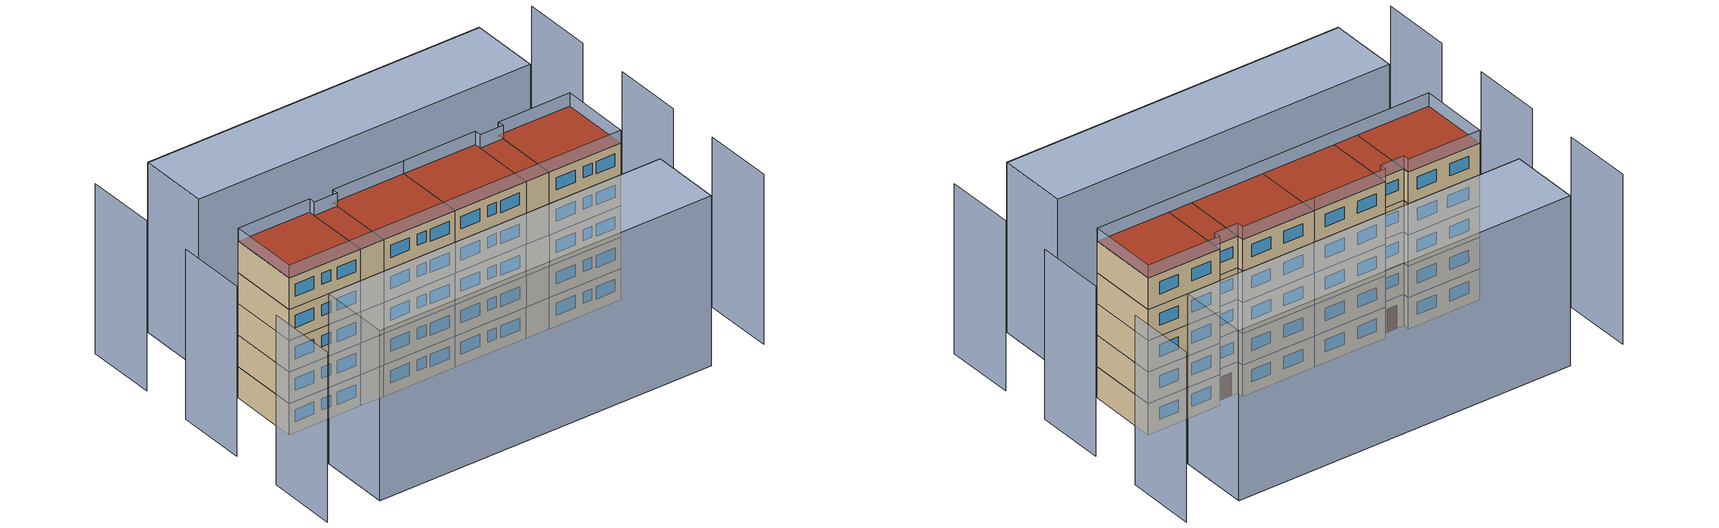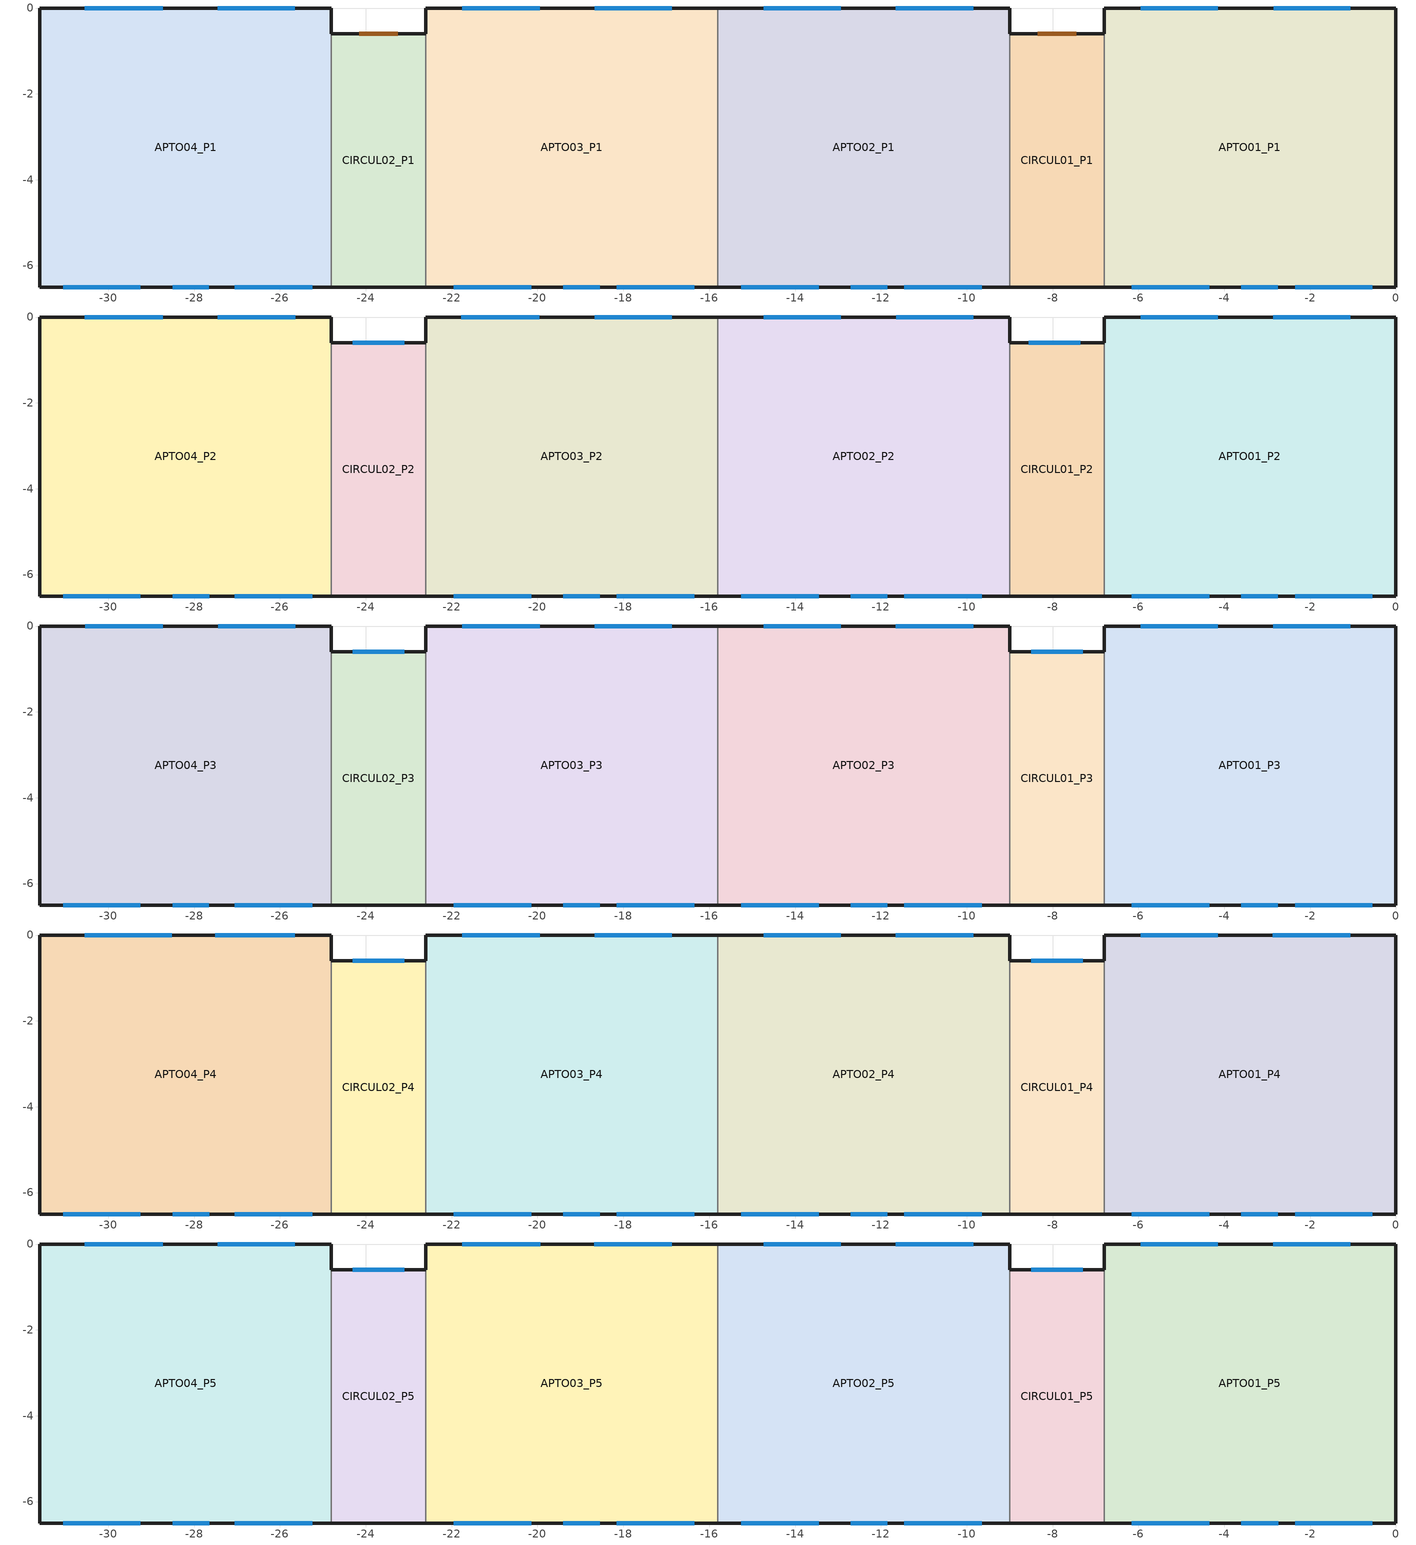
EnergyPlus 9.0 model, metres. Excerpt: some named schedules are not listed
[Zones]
APTO01_P1
 floor ground (Exterior Floor): -6.8,-6.5 -6.8,0 0,0 0,-6.5 z0
 wall outside (Exterior Wall South): 0,0 -6.8,0 z0:2.85
 wall outside (Exterior Wall West): 0,-6.5 0,0 / -6.8,0 -6.8,-0.6 z0:2.85
 wall outside (Exterior Wall North): -6.8,-6.5 0,-6.5 z0:2.85
 wall to CIRCUL01_P1 (Interior Wall): -6.8,-0.6 -6.8,-6.5 z0:2.85
 window (Exterior Window): -1.07,0 -2.85,0 / -6.15,-6.5 -4.35,-6.5 z1:2.1; -2.35,-6.5 -0.55,-6.5 z1:2.11; -3.6,-6.5 -2.75,-6.5 z1.1:2.1; -4.15,0,2.1 -4.15,0,1 -5.95,0,1.01 -5.95,0,2.1
CIRCUL01_P1
 floor ground (Exterior Floor): -9,-6.5 -9,-0.6 -6.8,-0.6 -6.8,-6.5 z0
 wall outside (Exterior Wall South): -6.8,-0.6 -9,-0.6 z0:2.85
 wall outside (Exterior Wall North): -9,-6.5 -6.8,-6.5 z0:2.85
 wall to APTO02_P1 (Interior Wall): -9,-0.6 -9,-6.5 z0:2.85
 door (Exterior Door): -7.45,-0.6 -8.35,-0.6 z0:2.1
APTO02_P1
 floor ground (Exterior Floor): -15.8,-6.5 -15.8,0 -9,0 -9,-6.5 z0
 wall outside (Exterior Wall South): -9,0 -15.8,0 z0:2.85
 wall outside (Exterior Wall North): -15.8,-6.5 -9,-6.5 z0:2.85
 wall outside (Exterior Wall West): -9,-0.6 -9,0 z0:2.85
 wall to APTO03_P1 (Interior Wall): -15.8,0 -15.8,-6.5 z0:2.85
 window (Exterior Window): -15.25,-6.5 -13.45,-6.5 / -11.45,-6.5 -9.65,-6.5 z1:2.1; -12.7,-6.5 -11.85,-6.5 z1.1:2.1; -9.85,0,2.1 -9.85,0,1.01 -11.65,0,1 -11.65,0,2.09; -12.93,0,2.09 -12.93,0,1 -14.73,0,0.99 -14.73,0,2.08
APTO03_P1
 floor ground (Exterior Floor): -22.6,-6.5 -22.6,0 -15.8,0 -15.8,-6.5 z0
 wall outside (Exterior Wall South): -15.8,0 -22.6,0 z0:2.85
 wall outside (Exterior Wall North): -22.6,-6.5 -15.8,-6.5 z0:2.85
 wall outside (Exterior Wall East): -22.6,0 -22.6,-0.6 z0:2.85
 wall to CIRCUL02_P1 (Interior Wall): -22.6,-0.6 -22.6,-6.5 z0:2.85
 window (Exterior Window): -16.87,0 -18.67,0 / -19.95,0 -21.75,0 / -18.15,-6.5 -16.35,-6.5 z1:2.1; -21.95,-6.5,2.1 -21.95,-6.5,0.99 -20.15,-6.5,1 -20.15,-6.5,2.1; -19.4,-6.5,2.1 -19.4,-6.5,1.1 -18.55,-6.5,1.09 -18.55,-6.5,2.09
CIRCUL02_P1
 floor ground (Exterior Floor): -24.8,-6.5 -24.8,-0.6 -22.6,-0.6 -22.6,-6.5 z0
 wall outside (Exterior Wall North): -24.8,-6.5 -22.6,-6.5 z0:2.85
 wall outside (Exterior Wall South): -22.6,-0.6 -24.8,-0.6 z0:2.85
 wall to APTO04_P1 (Interior Wall): -24.8,-0.6 -24.8,-6.5 z0:2.85
 door (Exterior Door): -23.25,-0.6 -24.15,-0.6 z0:2.1
APTO04_P1
 floor ground (Exterior Floor): -31.6,-6.5 -31.6,0 -24.8,0 -24.8,-6.5 z0
 wall outside (Exterior Wall North): -31.6,-6.5 -24.8,-6.5 z0:2.85
 wall outside (Exterior Wall South): -24.8,0 -31.6,0 z0:2.85
 wall outside (Exterior Wall East): -31.6,0 -31.6,-6.5 z0:2.85
 wall outside (Exterior Wall West): -24.8,-0.6 -24.8,0 z0:2.85
 window (Exterior Window): -25.65,0,2.1 -25.65,0,1 -27.45,0,1 -27.44,0,2.1; -28.73,0,2.1 -28.75,0,1 -30.55,0,1 -30.53,0,2.1; -31.05,-6.5,2.1 -31.05,-6.5,0.98 -29.25,-6.5,1 -29.25,-6.5,2.12; -28.5,-6.5,2.1 -28.5,-6.5,1.1 -27.65,-6.5,1.09 -27.65,-6.5,2.09; -27.05,-6.5,2.11 -27.05,-6.5,1 -25.25,-6.5,1 -25.25,-6.5,2.1
CIRCUL02_P2
 floor to CIRCUL02_P1 (Interior Floor): -24.8,-6.5 -24.8,-0.6 -22.6,-0.6 -22.6,-6.5 z2.85
 wall outside (Exterior Wall North): -24.8,-6.5 -22.6,-6.5 z2.85:5.7
 wall outside (Exterior Wall South): -22.6,-0.6 -24.8,-0.6 z2.85:5.7
 wall to APTO04_P2 (Interior Wall): -24.8,-0.6 -24.8,-6.5 z2.85:5.7
 wall to APTO03_P2 (Interior Wall): -22.6,-6.5 -22.6,-0.6 z2.85:5.7
 window (Exterior Window): -23.1,-0.6 -24.3,-0.6 z3.95:4.95
APTO02_P2
 floor to APTO02_P1 (Interior Floor): -15.8,-6.5 -15.8,0 -9,0 -9,-6.5 z2.85
 wall outside (Exterior Wall North): -15.8,-6.5 -9,-6.5 z2.85:5.7
 wall outside (Exterior Wall South): -9,0 -15.8,0 z2.85:5.7
 wall outside (Exterior Wall West): -9,-0.6 -9,0 z2.85:5.7
 wall to CIRCUL01_P2 (Interior Wall): -9,-6.5 -9,-0.6 z2.85:5.7
 wall to APTO03_P2 (Interior Wall): -15.8,0 -15.8,-6.5 z2.85:5.7
 window (Exterior Window): -9.85,0 -11.65,0 z3.85:4.92; -12.93,0 -14.73,0 z3.85:4.95; -12.7,-6.5 -11.85,-6.5 z3.95:4.95; -15.25,-6.5,4.94 -15.25,-6.5,3.85 -13.45,-6.5,3.86 -13.45,-6.5,4.95; -11.45,-6.5,4.95 -11.45,-6.5,3.86 -9.65,-6.5,3.85 -9.65,-6.5,4.94
APTO04_P2
 floor to APTO04_P1 (Interior Floor): -31.6,-6.5 -31.6,0 -24.8,0 -24.8,-6.5 z2.85
 wall outside (Exterior Wall North): -31.6,-6.5 -24.8,-6.5 z2.85:5.7
 wall outside (Exterior Wall South): -24.8,0 -31.6,0 z2.85:5.7
 wall outside (Exterior Wall East): -31.6,0 -31.6,-6.5 z2.85:5.7
 wall outside (Exterior Wall West): -24.8,-0.6 -24.8,0 z2.85:5.7
 window (Exterior Window): -31.05,-6.5 -29.25,-6.5 z3.85:4.95; -27.05,-6.5 -25.25,-6.5 z3.85:4.96; -25.65,0,4.95 -25.64,0,3.85 -27.44,0,3.86 -27.45,0,4.95; -28.73,0,4.95 -28.75,0,3.85 -30.55,0,3.85 -30.52,0,4.95; -28.5,-6.5,4.95 -28.5,-6.5,3.95 -27.65,-6.5,3.94 -27.65,-6.5,4.94
APTO01_P2
 floor to APTO01_P1 (Interior Floor): -6.8,-6.5 -6.8,0 0,0 0,-6.5 z2.85
 wall outside (Exterior Wall South): 0,0 -6.8,0 z2.85:5.7
 wall outside (Exterior Wall West): 0,-6.5 0,0 z2.85:5.7
 wall outside (Exterior Wall North): -6.8,-6.5 0,-6.5 z2.85:5.7
 wall outside (Exterior Wall East): -6.8,0 -6.8,-0.6 z2.85:5.7
 wall to CIRCUL01_P2 (Interior Wall): -6.8,-0.6 -6.8,-6.5 z2.85:5.7
 window (Exterior Window): -4.15,0 -5.95,0 z3.85:4.93; -6.15,-6.5 -4.35,-6.5 z3.85:4.92; -3.6,-6.5 -2.75,-6.5 z3.95:4.95; -1.07,0,4.95 -1.07,0,3.86 -2.85,0,3.85 -2.85,0,4.95; -2.35,-6.5,4.96 -2.35,-6.5,3.85 -0.55,-6.5,3.85 -0.55,-6.5,4.95
APTO03_P2
 floor to APTO03_P1 (Interior Floor): -22.6,-6.5 -22.6,0 -15.8,0 -15.8,-6.5 z2.85
 wall outside (Exterior Wall South): -15.8,0 -22.6,0 z2.85:5.7
 wall outside (Exterior Wall North): -22.6,-6.5 -15.8,-6.5 z2.85:5.7
 wall outside (Exterior Wall East): -22.6,0 -22.6,-0.6 z2.85:5.7
 window (Exterior Window): -18.15,-6.5 -16.35,-6.5 z3.85:4.94; -21.95,-6.5 -20.15,-6.5 z3.85:4.95; -16.87,0,4.96 -16.87,0,3.86 -18.67,0,3.85 -18.67,0,4.95; -19.96,0,4.95 -19.99,0,3.85 -21.78,0,3.85 -21.75,0,4.95; -19.4,-6.5,4.95 -19.4,-6.5,3.95 -18.55,-6.5,3.96 -18.55,-6.5,4.96
CIRCUL01_P2
 floor to CIRCUL01_P1 (Interior Floor): -9,-6.5 -9,-0.6 -6.8,-0.6 -6.8,-6.5 z2.85
 wall outside (Exterior Wall North): -9,-6.5 -6.8,-6.5 z2.85:5.7
 wall outside (Exterior Wall South): -6.8,-0.6 -9,-0.6 z2.85:5.7
 window (Exterior Window): -7.35,-0.6 -8.55,-0.6 z3.81:4.81
APTO04_P3
 floor to APTO04_P2 (Interior Floor): -31.6,-6.5 -31.6,0 -24.8,0 -24.8,-6.5 z5.7
 wall outside (Exterior Wall North): -31.6,-6.5 -24.8,-6.5 z5.7:8.55
 wall outside (Exterior Wall South): -24.8,0 -31.6,0 z5.7:8.55
 wall outside (Exterior Wall East): -31.6,0 -31.6,-6.5 z5.7:8.55
 wall outside (Exterior Wall West): -24.8,-0.6 -24.8,0 z5.7:8.55
 wall to CIRCUL02_P3 (Interior Wall): -24.8,-6.5 -24.8,-0.6 z5.7:8.55
 window (Exterior Window): -25.65,0 -27.44,0 z6.71:7.8; -28.5,-6.5 -27.65,-6.5 z6.8:7.8; -27.05,-6.5 -25.25,-6.5 z6.7:7.81; -28.73,0,7.79 -28.74,0,6.71 -30.54,0,6.71 -30.53,0,7.79; -31.05,-6.5,7.8 -31.05,-6.5,6.7 -29.25,-6.5,6.69 -29.25,-6.5,7.79
CIRCUL01_P3
 floor to CIRCUL01_P2 (Interior Floor): -9,-6.5 -9,-0.6 -6.8,-0.6 -6.8,-6.5 z5.7
 wall outside (Exterior Wall North): -9,-6.5 -6.8,-6.5 z5.7:8.55
 wall outside (Exterior Wall South): -6.8,-0.6 -9,-0.6 z5.7:8.55
 wall to APTO02_P3 (Interior Wall): -9,-0.6 -9,-6.5 z5.7:8.55
 wall to APTO01_P3 (Interior Wall): -6.8,-6.5 -6.8,-0.6 z5.7:8.55
 window (Exterior Window): -7.3,-0.6 -8.5,-0.6 z6.8:7.8
CIRCUL02_P3
 floor to CIRCUL02_P2 (Interior Floor): -24.8,-6.5 -24.8,-0.6 -22.6,-0.6 -22.6,-6.5 z5.7
 wall outside (Exterior Wall North): -24.8,-6.5 -22.6,-6.5 z5.7:8.55
 wall outside (Exterior Wall South): -22.6,-0.6 -24.8,-0.6 z5.7:8.55
 wall to APTO03_P3 (Interior Wall): -22.6,-6.5 -22.6,-0.6 z5.7:8.55
 window (Exterior Window): -23.1,-0.6 -24.3,-0.6 z6.8:7.8
APTO01_P3
 floor to APTO01_P2 (Interior Floor): -6.8,-6.5 -6.8,0 0,0 0,-6.5 z5.7
 wall outside (Exterior Wall South): 0,0 -6.8,0 z5.7:8.55
 wall outside (Exterior Wall West): 0,-6.5 0,0 z5.7:8.55
 wall outside (Exterior Wall North): -6.8,-6.5 0,-6.5 z5.7:8.55
 wall outside (Exterior Wall East): -6.8,0 -6.8,-0.6 z5.7:8.55
 window (Exterior Window): -1.07,0 -2.86,0 z6.71:7.81; -2.35,-6.5 -0.55,-6.5 z6.7:7.8; -6.15,-6.5 -4.35,-6.5 z6.7:7.81; -3.6,-6.5 -2.75,-6.5 z6.8:7.8; -4.15,0,7.79 -4.15,0,6.71 -5.95,0,6.72 -5.95,0,7.8
APTO02_P3
 floor to APTO02_P2 (Interior Floor): -15.8,-6.5 -15.8,0 -9,0 -9,-6.5 z5.7
 wall outside (Exterior Wall North): -15.8,-6.5 -9,-6.5 z5.7:8.55
 wall outside (Exterior Wall South): -9,0 -15.8,0 z5.7:8.55
 wall outside (Exterior Wall West): -9,-0.6 -9,0 z5.7:8.55
 wall to APTO03_P3 (Interior Wall): -15.8,0 -15.8,-6.5 z5.7:8.55
 window (Exterior Window): -9.85,0,7.8 -9.85,0,6.7 -11.65,0,6.71 -11.65,0,7.81; -12.93,0,7.79 -12.93,0,6.71 -14.73,0,6.71 -14.73,0,7.8; -15.25,-6.5,7.81 -15.25,-6.5,6.7 -13.45,-6.5,6.69 -13.45,-6.5,7.81; -11.45,-6.5,7.81 -11.45,-6.5,6.71 -9.65,-6.5,6.7 -9.65,-6.5,7.8; -12.7,-6.5,7.8 -12.7,-6.5,6.8 -11.85,-6.5,6.81 -11.85,-6.5,7.81
APTO03_P3
 floor to APTO03_P2 (Interior Floor): -22.6,-6.5 -22.6,0 -15.8,0 -15.8,-6.5 z5.7
 wall outside (Exterior Wall South): -15.8,0 -22.6,0 z5.7:8.55
 wall outside (Exterior Wall North): -22.6,-6.5 -15.8,-6.5 z5.7:8.55
 wall outside (Exterior Wall East): -22.6,0 -22.6,-0.6 z5.7:8.55
 window (Exterior Window): -16.87,0 -18.67,0 z6.71:7.81; -18.15,-6.5 -16.35,-6.5 z6.7:7.8; -19.95,0,7.81 -19.95,0,6.71 -21.75,0,6.7 -21.75,0,7.8; -21.95,-6.5,7.8 -21.95,-6.5,6.69 -20.15,-6.5,6.7 -20.15,-6.5,7.81; -19.4,-6.5,7.8 -19.4,-6.5,6.8 -18.55,-6.5,6.78 -18.55,-6.5,7.78
CIRCUL02_P4
 floor to CIRCUL02_P3 (Interior Floor): -24.8,-6.5 -24.8,-0.6 -22.6,-0.6 -22.6,-6.5 z8.55
 wall outside (Exterior Wall North): -24.8,-6.5 -22.6,-6.5 z8.55:11.4
 wall outside (Exterior Wall South): -22.6,-0.6 -24.8,-0.6 z8.55:11.4
 wall to APTO04_P4 (Interior Wall): -24.8,-0.6 -24.8,-6.5 z8.55:11.4
 wall to APTO03_P4 (Interior Wall): -22.6,-6.5 -22.6,-0.6 z8.55:11.4
 window (Exterior Window): -23.1,-0.6 -24.3,-0.6 z9.65:10.65
APTO03_P4
 floor to APTO03_P3 (Interior Floor): -22.6,-6.5 -22.6,0 -15.8,0 -15.8,-6.5 z8.55
 wall outside (Exterior Wall South): -15.8,0 -22.6,0 z8.55:11.4
 wall outside (Exterior Wall North): -22.6,-6.5 -15.8,-6.5 z8.55:11.4
 wall outside (Exterior Wall East): -22.6,0 -22.6,-0.6 z8.55:11.4
 wall to APTO02_P4 (Interior Wall): -15.8,-6.5 -15.8,0 z8.55:11.4
 window (Exterior Window): -16.87,0 -18.67,0 / -19.95,0 -21.75,0 z9.56:10.66; -21.95,-6.5 -20.15,-6.5 z9.56:10.65; -18.15,-6.5,10.66 -18.15,-6.5,9.57 -16.35,-6.5,9.56 -16.35,-6.5,10.65; -19.4,-6.5,10.65 -19.4,-6.5,9.65 -18.55,-6.5,9.66 -18.55,-6.5,10.66
APTO02_P4
 floor to APTO02_P3 (Interior Floor): -15.8,-6.5 -15.8,0 -9,0 -9,-6.5 z8.55
 wall outside (Exterior Wall North): -15.8,-6.5 -9,-6.5 z8.55:11.4
 wall outside (Exterior Wall South): -9,0 -15.8,0 z8.55:11.4
 wall outside (Exterior Wall West): -9,-0.6 -9,0 z8.55:11.4
 wall to CIRCUL01_P4 (Interior Wall): -9,-6.5 -9,-0.6 z8.55:11.4
 window (Exterior Window): -9.85,0 -11.65,0 z9.56:10.62; -12.93,0 -14.73,0 z9.56:10.65; -12.7,-6.5 -11.85,-6.5 z9.65:10.65; -15.25,-6.5,10.65 -15.25,-6.5,9.56 -13.45,-6.5,9.55 -13.45,-6.5,10.64; -11.45,-6.5,10.66 -11.45,-6.5,9.57 -9.65,-6.5,9.56 -9.65,-6.5,10.64
APTO04_P4
 floor to APTO04_P3 (Interior Floor): -31.6,-6.5 -31.6,0 -24.8,0 -24.8,-6.5 z8.55
 wall outside (Exterior Wall North): -31.6,-6.5 -24.8,-6.5 z8.55:11.4
 wall outside (Exterior Wall South): -24.8,0 -31.6,0 z8.55:11.4
 wall outside (Exterior Wall East): -31.6,0 -31.6,-6.5 z8.55:11.4
 wall outside (Exterior Wall West): -24.8,-0.6 -24.8,0 z8.55:11.4
 window (Exterior Window): -28.5,-6.5 -27.65,-6.5 z9.65:10.65; -25.65,0,10.65 -25.68,0,9.56 -27.51,0,9.56 -27.48,0,10.65; -28.53,0,10.65 -28.52,0,9.56 -30.53,0,9.56 -30.54,0,10.65; -31.05,-6.5,10.66 -31.05,-6.5,9.56 -29.25,-6.5,9.55 -29.25,-6.5,10.65; -27.05,-6.5,10.66 -27.05,-6.5,9.56 -25.25,-6.5,9.57 -25.25,-6.5,10.67
APTO01_P4
 floor to APTO01_P3 (Interior Floor): -6.8,-6.5 -6.8,0 0,0 0,-6.5 z8.55
 wall outside (Exterior Wall South): 0,0 -6.8,0 z8.55:11.4
 wall outside (Exterior Wall West): 0,-6.5 0,0 z8.55:11.4
 wall outside (Exterior Wall North): -6.8,-6.5 0,-6.5 z8.55:11.4
 wall outside (Exterior Wall East): -6.8,0 -6.8,-0.6 z8.55:11.4
 wall to CIRCUL01_P4 (Interior Wall): -6.8,-0.6 -6.8,-6.5 z8.55:11.4
 window (Exterior Window): -3.6,-6.5 -2.75,-6.5 z9.65:10.65; -1.07,0,10.66 -1.07,0,9.56 -2.87,0,9.55 -2.87,0,10.65; -4.15,0,10.65 -4.15,0,9.56 -5.95,0,9.57 -5.95,0,10.65; -2.35,-6.5,10.66 -2.35,-6.5,9.57 -0.55,-6.5,9.56 -0.55,-6.5,10.65; -6.15,-6.5,10.65 -6.15,-6.5,9.56 -4.35,-6.5,9.57 -4.35,-6.5,10.66
CIRCUL01_P4
 floor to CIRCUL01_P3 (Interior Floor): -9,-6.5 -9,-0.6 -6.8,-0.6 -6.8,-6.5 z8.55
 wall outside (Exterior Wall North): -9,-6.5 -6.8,-6.5 z8.55:11.4
 wall outside (Exterior Wall South): -6.8,-0.6 -9,-0.6 z8.55:11.4
 window (Exterior Window): -7.3,-0.6 -8.5,-0.6 z9.65:10.65
APTO01_P5
 floor to APTO01_P4 (Interior Floor): -6.8,-6.5 -6.8,0 0,0 0,-6.5 z11.4
 wall outside (Exterior Wall South): 0,0 -6.8,0 z11.4:14.25
 wall outside (Exterior Wall West): 0,-6.5 0,0 z11.4:14.25
 wall outside (Exterior Wall North): -6.8,-6.5 0,-6.5 z11.4:14.25
 wall outside (Exterior Wall East): -6.8,0 -6.8,-0.6 z11.4:14.25
 wall to CIRCUL01_P5 (Interior Wall): -6.8,-0.6 -6.8,-6.5 z11.4:14.25
 window (Exterior Window): -4.15,0 -5.95,0 z12.4:13.5; -2.35,-6.5 -0.55,-6.5 z12.39:13.49; -3.6,-6.5 -2.74,-6.5 z12.5:13.5; -1.07,0,13.5 -1.07,0,12.39 -2.86,0,12.4 -2.86,0,13.51; -6.15,-6.5,13.51 -6.15,-6.5,12.39 -4.35,-6.5,12.39 -4.35,-6.5,13.5
 roof outside (Exterior Roof): 0,-6.5 0,0 -6.8,0 -6.8,-6.5 z14.25
APTO02_P5
 floor to APTO02_P4 (Interior Floor): -15.8,-6.5 -15.8,0 -9,0 -9,-6.5 z11.4
 wall outside (Exterior Wall North): -15.8,-6.5 -9,-6.5 z11.4:14.25
 wall outside (Exterior Wall South): -9,0 -15.8,0 z11.4:14.25
 wall outside (Exterior Wall West): -9,-0.6 -9,0 z11.4:14.25
 wall to CIRCUL01_P5 (Interior Wall): -9,-6.5 -9,-0.6 z11.4:14.25
 wall to APTO03_P5 (Interior Wall): -15.8,0 -15.8,-6.5 z11.4:14.25
 window (Exterior Window): -9.85,0 -11.65,0 z12.4:13.5; -15.25,-6.5 -13.45,-6.5 z12.39:13.5; -12.7,-6.5 -11.85,-6.5 z12.5:13.5; -12.93,0,13.5 -12.93,0,12.4 -14.73,0,12.39 -14.73,0,13.49; -11.45,-6.5,13.49 -11.45,-6.5,12.39 -9.65,-6.5,12.39 -9.65,-6.5,13.5
 roof outside (Exterior Roof): -9,-6.5 -9,0 -15.8,0 -15.8,-6.5 z14.25
CIRCUL01_P5
 floor to CIRCUL01_P4 (Interior Floor): -9,-6.5 -9,-0.6 -6.8,-0.6 -6.8,-6.5 z11.4
 wall outside (Exterior Wall North): -9,-6.5 -6.8,-6.5 z11.4:14.25
 wall outside (Exterior Wall South): -6.8,-0.6 -9,-0.6 z11.4:14.25
 window (Exterior Window): -7.3,-0.6 -8.5,-0.6 z12.5:13.5
 roof outside (Exterior Roof): -6.8,-6.5 -6.8,-0.6 -9,-0.6 -9,-6.5 z14.25
CIRCUL02_P5
 floor to CIRCUL02_P4 (Interior Floor): -24.8,-6.5 -24.8,-0.6 -22.6,-0.6 -22.6,-6.5 z11.4
 wall outside (Exterior Wall North): -24.8,-6.5 -22.6,-6.5 z11.4:14.25
 wall outside (Exterior Wall South): -22.6,-0.6 -24.8,-0.6 z11.4:14.25
 wall to APTO04_P5 (Interior Wall): -24.8,-0.6 -24.8,-6.5 z11.4:14.25
 wall to APTO03_P5 (Interior Wall): -22.6,-6.5 -22.6,-0.6 z11.4:14.25
 window (Exterior Window): -23.1,-0.6 -24.3,-0.6 z12.5:13.5
 roof outside (Exterior Roof): -22.6,-6.5 -22.6,-0.6 -24.8,-0.6 -24.8,-6.5 z14.25
APTO03_P5
 floor to APTO03_P4 (Interior Floor): -22.6,-6.5 -22.6,0 -15.8,0 -15.8,-6.5 z11.4
 wall outside (Exterior Wall South): -15.8,0 -22.6,0 z11.4:14.25
 wall outside (Exterior Wall North): -22.6,-6.5 -15.8,-6.5 z11.4:14.25
 wall outside (Exterior Wall East): -22.6,0 -22.6,-0.6 z11.4:14.25
 window (Exterior Window): -18.15,-6.5 -16.35,-6.5 z12.39:13.5; -16.87,0,13.5 -16.87,0,12.4 -18.67,0,12.39 -18.67,0,13.49; -19.95,0,13.51 -19.93,0,12.41 -21.73,0,12.4 -21.75,0,13.5; -21.95,-6.5,13.5 -21.95,-6.5,12.39 -20.15,-6.5,12.4 -20.15,-6.5,13.5; -19.4,-6.5,13.5 -19.4,-6.5,12.5 -18.55,-6.5,12.51 -18.55,-6.5,13.51
 roof outside (Exterior Roof): -15.8,-6.5 -15.8,0 -22.6,0 -22.6,-6.5 z14.25
APTO04_P5
 floor to APTO04_P4 (Interior Floor): -31.6,-6.5 -31.6,0 -24.8,0 -24.8,-6.5 z11.4
 wall outside (Exterior Wall North): -31.6,-6.5 -24.8,-6.5 z11.4:14.25
 wall outside (Exterior Wall South): -24.8,0 -31.6,0 z11.4:14.25
 wall outside (Exterior Wall East): -31.6,0 -31.6,-6.5 z11.4:14.25
 wall outside (Exterior Wall West): -24.8,-0.6 -24.8,0 z11.4:14.25
 window (Exterior Window): -25.65,0 -27.45,0 z12.4:13.5; -31.05,-6.5 -29.25,-6.5 z12.39:13.51; -28.73,0,13.5 -28.74,0,12.4 -30.54,0,12.4 -30.53,0,13.5; -28.5,-6.5,13.5 -28.5,-6.5,12.5 -27.65,-6.5,12.51 -27.65,-6.5,13.51; -27.05,-6.5,13.5 -27.05,-6.5,12.39 -25.25,-6.5,12.39 -25.25,-6.5,13.49
 roof outside (Exterior Roof): -24.8,-6.5 -24.8,0 -31.6,0 -31.6,-6.5 z14.25
shading: -9,-0.6 -9,0 / -9,0 -15.8,0 / -15.8,0 -22.6,0 / -22.6,0 -22.6,-0.6 / -22.6,-0.6 -24.8,-0.6 / -24.8,-0.6 -24.8,0 / -24.8,0 -31.6,0 / -31.6,0 -31.6,-6.5 / -31.6,-6.5 0,-6.5 / 0,-6.5 0,0 / 0,0 -6.8,0 / -6.8,0 -6.8,-0.6 / -6.8,-0.6 -9,-0.6 z14.25:15.45; -36.6,5 -36.6,11.5 / 5,11.5 5,5 / -36.6,-6.5 -36.6,0 / 5,0 5,-6.5 / -36.6,-18 -36.6,-11.5 / 5,-11.5 5,-18 / -31.6,11.5 -31.6,5 / -31.6,5 0,5 / 0,5 0,11.5 / 0,11.5 -31.6,11.5 / -31.6,-11.5 -31.6,-18 / -31.6,-18 0,-18 / 0,-18 0,-11.5 / 0,-11.5 -31.6,-11.5 z0:15.45; -31.6,5 -31.6,11.5 0,11.5 0,5 z0; 0,5 0,11.5 -31.6,11.5 -31.6,5 z15.45; -31.6,-18 -31.6,-11.5 0,-11.5 0,-18 z0; 0,-18 0,-11.5 -31.6,-11.5 -31.6,-18 z15.45
[Building]
RosaBrasil: North Axis {deg}=178.861; Terrain=City; Loads Convergence Tolerance Value=0.4; Temperature Convergence Tolerance Value {deltaC}=0.4; Solar Distribution=FullExterior; Maximum Number of Warmup Days=25
[Site:Location]
PassoFundo_RS: Latitude {deg}=-28.26; Longitude {deg}=-52.4; Time Zone {hr}=-3; Elevation {m}=686
[SizingPeriod:DesignDay] Dry-Bulb Temperature Range Modifier Type=DefaultMultipliers; Humidity Condition Type=DewPoint; Barometric Pressure {Pa}=100034; Rain Indicator=No; Snow Indicator=No; Daylight Saving Time Indicator=No; Solar Model Indicator=ASHRAEClearSky
Name | Month | Day of Month | Day Type | Maximum Dry-Bulb Temperature {C} | Daily Dry-Bulb Temperature Range {deltaC} | Wetbulb or DewPoint at Maximum Dry-Bulb {C} | Wind Speed {m/s} | Wind Direction {deg} | Sky Clearness
PassoFundo_inverno_DB | 6 | 5 | WinterDesignDay | 21.8 | 7.2 | 16.8 | 6.9 | 45 | 0
PassoFundo_verao_DB | 1 | 10 | SummerDesignDay | 36.1 | 8.7 | 25.5 | 8.3 | 90 | 1
[Site:GroundTemperature:BuildingSurface]
23.3, 23.3, 23.3, 22.6, 21.6, 20.7, 20.5, 21.2, 22.4, 22.2, 23.1, 23.3
[Material]
Name | Roughness | Thickness {m} | Conductivity {W/m-K} | Density {kg/m3} | Specific Heat {J/kg-K} | Thermal Absorptance | Solar Absorptance | Visible Absorptance
Argamassa piso | Smooth | 0.02 | 1.15 | 1800 | 1000 | 0.85 | 0.3 | 0.3
Fibercement tile | Smooth | 0.006 | 0.65 | 1700 | 840 | 0.9 | 0.65 | 0.6
Ext mortar | Smooth | 0.02 | 1.15 | 1800 | 1000 | 0.9 | 0.58 | 0.2
Revestimento Ceramico 10mm | MediumSmooth | 0.01 | 1.3 | 2300 | 965 | 0.9 | 0.2 | 0.2
Ceramica equiv interna | MediumSmooth | 0.18 | 0.9 | 785 | 920
Argamassa reb int | Smooth | 0.015 | 1.15 | 1800 | 1000 | 0.9 | 0.2 | 0.2
Concreto laje | MediumRough | 0.1 | 1.75 | 2200 | 1000
Porta exterior | Smooth | 0.05 | 0.2 | 850 | 2300 | 0.9 | 0.2 | 0.2
Placa_cimenticia | MediumRough | 0.01 | 0.95 | 2200 | 840 | 0.9 | 0.2 | 0.2
Rockwool_north; Rockwool_roof | MediumRough | 0.005 | 0.045 | 200 | 750 | 0.9 | 0.2 | 0.2
[Material:AirGap]
AR_5cm_DESC: Thermal Resistance {m2-K/W}=0.21
[WindowMaterial:Glazing]
Clear 3mm: Optical Data Type=SpectralAverage; Thickness {m}=0.009133; Solar Transmittance at Normal Incidence=0.837; Front Side Solar Reflectance at Normal Incidence=0.075; Back Side Solar Reflectance at Normal Incidence=0.075; Visible Transmittance at Normal Incidence=0.898; Front Side Visible Reflectance at Normal Incidence=0.081; Back Side Visible Reflectance at Normal Incidence=0.081; Infrared Transmittance at Normal Incidence=0; Front Side Infrared Hemispherical Emissivity=0.84; Back Side Infrared Hemispherical Emissivity=0.84; Conductivity {W/m-K}=0.9
[Construction]
Exterior Floor: Revestimento Ceramico 10mm, Argamassa piso, Concreto laje
Interior Wall: Argamassa reb int, Ceramica equiv interna, Argamassa reb int
Exterior Roof: Fibercement tile, AR_5cm_DESC, Rockwool_roof, Concreto laje, Argamassa reb int
Exterior Window: Clear 3mm
Exterior Door: Porta exterior
Interior Floor: Revestimento Ceramico 10mm, Argamassa piso, Concreto laje, Argamassa reb int
Exterior Wall North; Exterior Wall South; Exterior Wall West; Exterior Wall East: Ext mortar, Placa_cimenticia, Rockwool_north, Ceramica equiv interna, Argamassa reb int
[Zone] Multiplier=1
APTO01_P1; CIRCUL01_P1; APTO02_P1; APTO03_P1; CIRCUL02_P1; APTO04_P1; CIRCUL02_P2; APTO02_P2; APTO04_P2; APTO01_P2; APTO03_P2; CIRCUL01_P2; APTO04_P3; CIRCUL01_P3; CIRCUL02_P3; APTO01_P3; APTO02_P3; APTO03_P3; CIRCUL02_P4; APTO03_P4; APTO02_P4; APTO04_P4; APTO01_P4; CIRCUL01_P4; APTO01_P5; APTO02_P5; CIRCUL01_P5; CIRCUL02_P5; APTO03_P5; APTO04_P5
[InternalMass] Construction=Interior Wall; Surface Area {m2}=13.4
Name | Zone
Massa Termica Ap1p1 | APTO01_P1
Massa Termica Ap2p1 | APTO02_P1
Massa Termica Ap3p1 | APTO03_P1
Massa Termica Ap4p1 | APTO04_P1
Massa Termica Ap1p2 | APTO01_P2
Massa Termica Ap2p2 | APTO02_P2
Massa Termica Ap3p2 | APTO03_P2
Massa Termica Ap4p2 | APTO04_P2
Massa Termica Ap1p3 | APTO01_P3
Massa Termica Ap2p3 | APTO02_P3
Massa Termica Ap3p3 | APTO03_P3
Massa Termica Ap4p3; Massa Termica Ap4p4 | APTO04_P3
Massa Termica Ap1p4 | APTO01_P4
Massa Termica Ap2p4 | APTO02_P4
Massa Termica Ap3p4 | APTO03_P4
Massa Termica Ap1p5 | APTO01_P5
Massa Termica Ap2p5 | APTO02_P5
Massa Termica Ap3p5 | APTO03_P5
Massa Termica Ap4p5 | APTO04_P5
[HVACTemplate:Thermostat]
Thermostat: Constant Heating Setpoint {C}=21; Constant Cooling Setpoint {C}=23
[HVACTemplate:Zone:IdealLoadsAirSystem] Template Thermostat=Thermostat; System Availability Schedule=TLB Occupation Schedule; Maximum Heating Supply Air Temperature {C}=30; Minimum Cooling Supply Air Temperature {C}=13; Maximum Heating Supply Air Humidity Ratio {kgWater/kgDryAir}=0.0156; Minimum Cooling Supply Air Humidity Ratio {kgWater/kgDryAir}=0.0077; Heating Limit=NoLimit; Cooling Limit=NoLimit; Dehumidification Control Type=ConstantSensibleHeatRatio; Cooling Sensible Heat Ratio=0.7; Dehumidification Setpoint {percent}=60; Humidification Control Type=None; Humidification Setpoint {percent}=30; Outdoor Air Method=None; Outdoor Air Flow Rate per Person {m3/s}=0.00944; Demand Controlled Ventilation Type=None; Outdoor Air Economizer Type=NoEconomizer; Heat Recovery Type=None; Sensible Heat Recovery Effectiveness=0.7; Latent Heat Recovery Effectiveness=0.65
APTO01_P1; APTO01_P2; APTO01_P3; APTO01_P4; APTO01_P5; APTO02_P1; APTO02_P2; APTO02_P3; APTO02_P4; APTO02_P5; APTO03_P1; APTO03_P2; APTO03_P3; APTO03_P4; APTO03_P5; APTO04_P1; APTO04_P2; APTO04_P3; APTO04_P4; APTO04_P5
[Schedule:Compact]
TLB Occupation Schedule: Through: 12/31, For: AllDays, Until: 08:00, 1, Until: 14:00, 0, Until: 18:00, .5, Until: 24:00, 1
[AirflowNetwork:SimulationControl]
INI-R: AirflowNetwork Control=MultizoneWithoutDistribution; Wind Pressure Coefficient Type=SurfaceAverageCalculation; Height Selection for Local Wind Pressure Calculation=OpeningHeight; Building Type=LowRise; Maximum Number of Iterations=500; Initialization Type=LinearInitializationMethod; Relative Airflow Convergence Tolerance=0.0001; Absolute Airflow Convergence Tolerance {kg/s}=0.000001; Convergence Acceleration Limit=-.5; Azimuth Angle of Long Axis of Building {deg}=0; Ratio of Building Width Along Short Axis to Width Along Long Axis=0.2
[AirflowNetwork:MultiZone:Zone] Ventilation Control Mode=Temperature; Ventilation Control Zone Temperature Setpoint Schedule=VN_19; Minimum Venting Open Factor=0.45; Indoor and Outdoor Temperature Difference Lower Limit For Maximum Venting Open Factor {deltaC}=0; Indoor and Outdoor Temperature Difference Upper Limit for Minimum Venting Open Factor {deltaC}=5; Indoor and Outdoor Enthalpy Difference Lower Limit For Maximum Venting Open Factor {deltaJ/kg}=0; Indoor and Outdoor Enthalpy Difference Upper Limit for Minimum Venting Open Factor {deltaJ/kg}=300000; Venting Availability Schedule=TLB Occupation Schedule; Single Sided Wind Pressure Coefficient Algorithm=Standard; Facade Width {m}=31.6
APTO01_P1; APTO02_P1; APTO03_P1; APTO04_P1; APTO01_P2; APTO02_P2; APTO03_P2; APTO04_P2; APTO01_P3; APTO02_P3; APTO03_P3; APTO04_P3; APTO01_P4; APTO02_P4; APTO03_P4; APTO04_P4; APTO01_P5; APTO02_P5; APTO03_P5; APTO04_P5
[AirflowNetwork:MultiZone:Surface] Leakage Component=Windows; Window/Door Opening Factor, or Crack Factor=0.45; Ventilation Control Mode=ZoneLevel; Ventilation Control Zone Temperature Setpoint Schedule=VN_19; Minimum Venting Open Factor=0.45; Indoor and Outdoor Temperature Difference Lower Limit For Maximum Venting Open Factor {deltaC}=0; Indoor and Outdoor Temperature Difference Upper Limit for Minimum Venting Open Factor {deltaC}=5; Indoor and Outdoor Enthalpy Difference Lower Limit For Maximum Venting Open Factor {deltaJ/kg}=0; Indoor and Outdoor Enthalpy Difference Upper Limit for Minimum Venting Open Factor {deltaJ/kg}=300000; Venting Availability Schedule=TLB Occupation Schedule; Equivalent Rectangle Method=PolygonHeight; Equivalent Rectangle Aspect Ratio=1
P1_W01; P1_W02; P1_W03 (Kitchen); P1_W04 (WC); P1_W05 (Kitchen); P1_W06; P1_W07; P1_W08 (Kitchen); P1_W09 (WC); P1_W10; P1_W11; P1_W12; P1_W13; P1_W14 (WC); P1_W15 (Kitchen); P1_W16; P1_W17; P1_W18 (Kitchen); P1_W19 (WC); P1_W20; P2_W01; P2_W02; P2_W03; P2_W04 (WC); P2_W05 (Kitchen); P2_W06; P2_W07; P2_W08 (Kitchen; P2_W09 (WC); P2_W10; P2_W11; P2_W12; P2_W13; P2_W14 (WC); P2_W15 (Kitchen); P2_W16; P2_W17; P2_W18 (Kitchen); P2_W19 (WC); P2_W20; P3_W01; P3_W02; P3_W03; P3_W04 (WC); P3_W05 (Kitchen); P3_W06; P3_W07; P3_W08 (Kitchen); P3_W09 (WC); P3_W10; P3_W11; P3_W12; P3_W13; P3_W14 (WC); P3_W15 (Kitchen); P3_W16; P3_W17; P3_W18 (Kitchen); P3_W19 (WC); P3_W20; P4_W01; P4_W02; P4_W03; P4_W04 (WC); P4_W05; P4_W06; P4_W07; P4_W08 (Kitchen); P4_W09 (WC); P4_W10; P4_W11; P4_W12; P4_W13; P4_W14 (WC); P4_W15 (Kitchen); P4_W16; P4_W17; P4_W18 (Kitchen); P4_W19 (WC); P4_W20; P5_W01; P5_W02; P5_W03; P5_W04 (WC); P5_W05 (Kitchen); P5_W06; P5_W07; P5_W08 (Kitchen); P5_W09 (WC); P5_W10; P5_W11; P5_W12; P5_W13; P5_W14 (WC); P5_W15 (Kitchen); P5_W16; P5_W17; P5_W18 (Kitchen); P5_W19 (WC); P5_W20
[AirflowNetwork:MultiZone:Component:DetailedOpening] Type of Rectangular Large Vertical Opening (LVO)=NonPivoted; Number of Sets of Opening Factor Data=2; Opening Factor 1=0; Discharge Coefficient for Opening Factor 1=0.001; Width Factor for Opening Factor 1=0; Height Factor for Opening Factor 1=1; Start Height Factor for Opening Factor 1=0; Opening Factor 2=0.6; Width Factor for Opening Factor 2=1; Height Factor for Opening Factor 2=1; Start Height Factor for Opening Factor 2=0
Name | Air Mass Flow Coefficient When Opening is Closed {kg/s-m} | Air Mass Flow Exponent When Opening is Closed | Extra Crack Length or Height of Pivoting Axis {m} | Discharge Coefficient for Opening Factor 2
Doors | 0.0024 | 0.59 | 0 | 1
Windows | 0.00063 | 0.65 | 0.3 | 0.9
